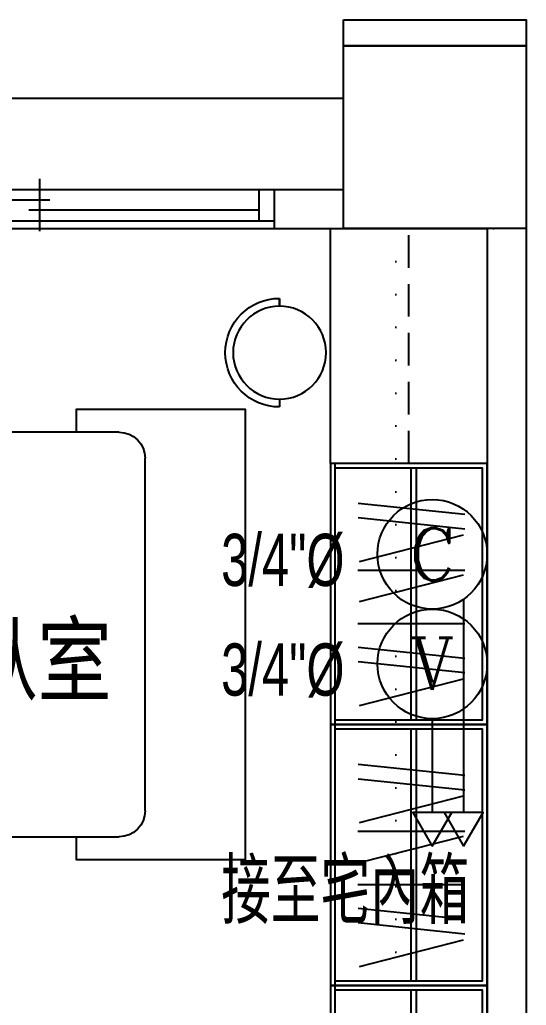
# Model space of a CAD drawing. Header units: millimetres. Extents: x 98197 to 106565, y 53890 to 60222.
# Drawn here: x 101070.6 to 101264.7, y 56728 to 57105.6 of the extents above; entities that cross this region are included whole.
import ezdxf
from ezdxf.enums import TextEntityAlignment as Align

# ---------------------------------------------------------------- set-up
doc = ezdxf.new("R2010")
doc.units = ezdxf.units.MM
doc.header["$LTSCALE"] = 50
doc.header["$MEASUREMENT"] = 0
doc.linetypes.add('DASHED', pattern=[0.375, 0.25, -0.125])
doc.linetypes.add('DOT', pattern=[0.25, 0, -0.25])
doc.layers.get('0').update_dxf_attribs({"color": 8, "linetype": 'CONTINUOUS'})
for name, color, linetype in [('00', 7, 'DOT'), ('11', 2, 'CONTINUOUS'), ('11L', 241, 'CONTINUOUS')]:
    doc.layers.add(name, color=color, linetype=linetype)
doc.styles.add('CHINA', font='c2', dxfattribs={"bigfont": 'china'})
doc.styles.add('NOTHING', font='TC-SIMP.SHX', dxfattribs={"bigfont": 'AE.SHX'})
doc.styles.add('ROMANC', font='ROMANC', dxfattribs={"oblique": 20, "height": 20, "bigfont": 'DAYUMP'})
doc.linetypes.add('ZIGZAG', pattern='A,0.0001,-0.2,[131,ltypeshp.shx,S=0.2,R=0,X=-0.2,Y=0],-0.4,[131,ltypeshp.shx,S=0.2,R=180,X=0.2,Y=0],-0.2', length=0.8001)

# ---------------------------------------------------------------- blocks, each defined once
blk = doc.blocks.new('*U31', base_point=(551413.96, 43504.06))
for p, q in [((551323.96, 43511.56), (551323.96, 43496.56)), ((551503.96, 43511.56), (551323.96, 43511.56)), ((551413.96, 43492.56), (551413.96, 43512.56)), ((551503.96, 43511.56), (551503.96, 43496.56)), ((551503.96, 43508.56), (551323.96, 43508.56)), ((551329.96, 43496.56), (551329.96, 43508.56)), ((551497.96, 43496.56), (551497.96, 43508.56)), ((551329.96, 43504.56), (551417.96, 43504.56)), ((551497.96, 43500.56), (551409.96, 43500.56)), ((551503.96, 43496.56), (551323.96, 43496.56))]:
    blk.add_line(p, q)
blk = doc.blocks.new('A$C0C512B12')
for p, q in [((-102.96, 70.62), (-92.77, 110.4)), ((-86.18, 70.11), (-90.42, 110.91)), ((-80.61, 70.11), (-84.84, 110.91)), ((-71.63, 70), (-71.63, 111.01)), ((-63.19, 70.62), (-53, 110.4)), ((-51.14, 70), (-51.14, 111.01)), ((-47.82, 70.62), (-37.62, 110.4)), ((-31.03, 70.11), (-35.27, 110.91)), ((-25.46, 70.11), (-29.7, 110.91)), ((-12.1, 92.31), (-108.5, 92.31)), ((-12.1, 90.31), (-108.5, 90.31))]:
    blk.add_line(p, q)
for points in [[(-110.3, 61.31), (-110.3, 119.51), (-10.3, 119.51), (-10.3, 61.31)], [(-108.5, 61.31), (-108.5, 117.71), (-12.1, 117.71), (-12.1, 61.31)], [(-110.3, 61.31), (-40.3, 61.31)], [(-40.3, 59.51), (-110.3, 59.51), (-110.3, 61.31)], [(-40.3, 61.31), (-10.3, 61.31), (-10.3, 59.51), (-40.3, 59.51)]]:
    blk.add_lwpolyline(points)
blk = doc.blocks.new('A$C517A5011')
for p, q in [((-56.96, 40.53), (-53.96, 40.53)), ((-53.96, 40.53), (-56.96, 40.53)), ((-18.36, 40.53), (-15.36, 40.53))]:
    blk.add_line(p, q)
blk.add_circle((-36.16, 40.53), 17.8)
blk.add_arc((-36.16, 40.53), 20.8, 0, 180)
blk = doc.blocks.new('A$C708F6045')
for p, q in [((-166.53, 285.97), (12.47, 285.97)), ((-176.53, 140.97), (-176.53, 275.97)), ((12.47, 130.97), (-166.53, 130.97))]:
    blk.add_line(p, q)
for centre, start, end in [((-166.53, 275.97), 90, 180), ((-166.53, 140.97), 180, 270)]:
    blk.add_arc(centre, 10, start, end)
blk = doc.blocks.new('A$C10949')
blk.add_lwpolyline([(1200, 2212.5), (1270, 2212.5), (1270, 2202.5), (1200, 2202.5)], close=True)

msp = doc.modelspace()

# ---------------------------------------------------------------- linework, layer by layer
for p, q in [((100697.154, 57075.566), (101194.654, 57075.566)), ((101168.154, 57040.566), (101194.654, 57040.566)), ((101264.654, 57040.566), (101264.654, 56620.566)), ((101168.154, 57025.566), (101249.654, 57025.566)), ((101249.654, 57025.566), (101249.654, 56635.566))]:
    msp.add_line(p, q)
msp.add_lwpolyline([(101264.654, 57025.566), (101194.654, 57025.566), (101194.654, 57095.566), (101264.654, 57095.566)], close=True)
msp.add_lwpolyline([(101189.654, 56935.566), (101189.654, 57025.566), (101249.654, 57025.566), (101249.654, 56935.566), (101189.654, 56935.566)])
at = {"linetype": 'DASHED'}
msp.add_lwpolyline([(101219.654, 56935.566), (101219.654, 57025.566)], dxfattribs=at)
at = {"linetype": 'ZIGZAG', "ltscale": 0.1}
msp.add_lwpolyline([(101092.21, 56792.566), (101092.21, 56783.848), (101157.045, 56783.848), (101157.045, 56956.285), (101092.21, 56956.285), (101092.21, 56947.566)], dxfattribs=at)
at = {"layer": '00'}
for p, q in [((100699.654, 57075.566), (101194.654, 57075.566)), ((100699.654, 57025.566), (101194.654, 57025.566)), ((101214.654, 57025.566), (101214.654, 56425.566)), ((101264.654, 57025.566), (101264.654, 56425.566))]:
    msp.add_line(p, q, dxfattribs=at)
msp.add_lwpolyline([(101264.654, 57025.566), (101194.654, 57025.566), (101194.654, 57095.566), (101264.654, 57095.566)], close=True, dxfattribs=at)
at = {"layer": '11'}
for centre in [(101228.654, 56900.811), (101228.654, 56858.811)]:
    msp.add_circle(centre, 21, dxfattribs=at)
at = {"layer": '11L'}
for p, q in [((101240.654, 56883.577), (101240.654, 56801.866)), ((101228.654, 56837.811), (101228.654, 56801.866))]:
    msp.add_line(p, q, dxfattribs=at)
for points in [[(101228.654, 56788.987), (101236.09, 56801.866), (101221.219, 56801.866)], [(101240.654, 56788.987), (101248.09, 56801.866), (101233.219, 56801.866)]]:
    msp.add_lwpolyline(points, close=True, dxfattribs=at)

# ---------------------------------------------------------------- block references
msp.add_blockref('A$C10949', (99994.654, 54893.066))
at = {"rotation": 180}
msp.add_blockref('*U31', (101078.154, 57033.066), dxfattribs=at)
at = {"xscale": -1}
for name, p, rotation in [('A$C517A5011', (101210.67, 56941.863), 90), ('A$C0C512B12', (101130.147, 56945.866), 270), ('A$C0C512B12', (101130.147, 56845.866), 270), ('A$C0C512B12', (101130.147, 56745.866), 270)]:
    msp.add_blockref(name, p, dxfattribs=dict(at, rotation=rotation))
msp.add_blockref('A$C708F6045', (100942.12, 56661.601), dxfattribs=at)

# ---------------------------------------------------------------- texts
at = {"style": 'NOTHING'}
msp.add_text('主臥室', height=30, dxfattribs=at).set_placement((101020.386, 56844.341))
at = {"layer": '11', "style": 'ROMANC'}
for s, p in [('C', (101228.654, 56900.811)), ('V', (101228.654, 56858.811))]:
    msp.add_text(s, height=20, dxfattribs=at).set_placement(p, align=Align.MIDDLE)
at = {"layer": '11L', "lineweight": 0, "style": 'CHINA'}
for s, height, width, p in [('3/4"%%C', 20, 0.7, (101147.772, 56888.644)), ('3/4"%%C', 20, 0.7, (101147.772, 56846.644)), ('接至宅內箱', 25, 0.8, (101147.793, 56759.194))]:
    msp.add_text(s, height=height, dxfattribs=dict(at, width=width)).set_placement(p)

doc.saveas('drawing.dxf')
